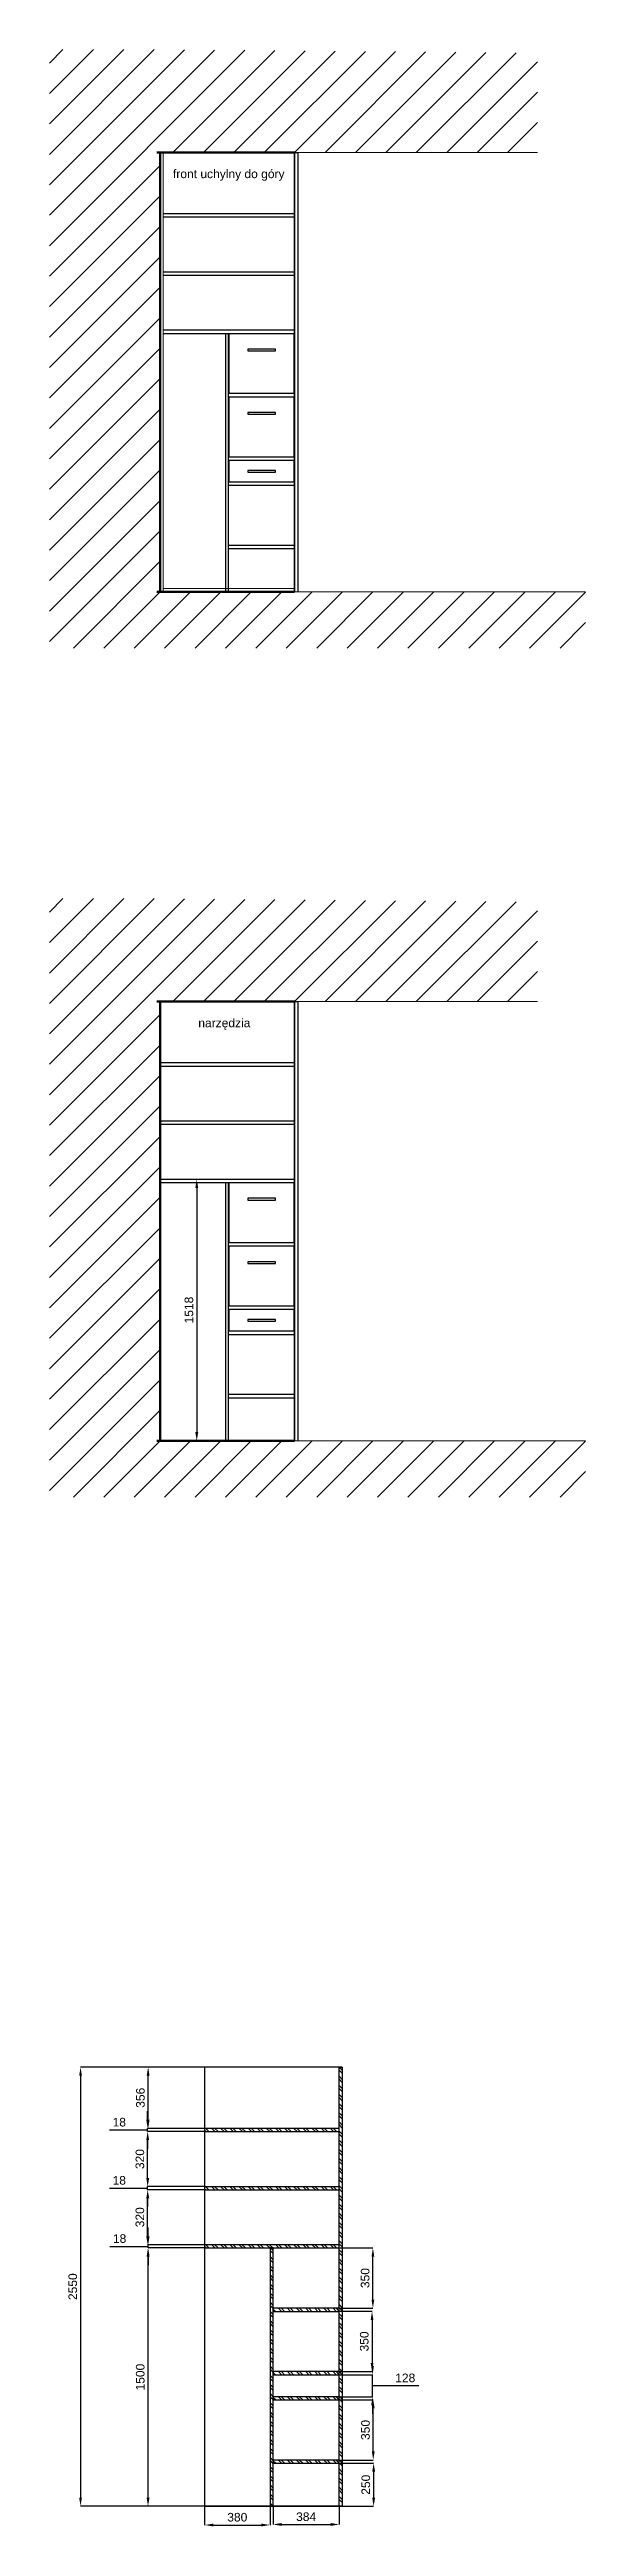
# Model space of a CAD drawing. Header units: inches. Extents: x -642 to 2473, y -6304 to 8079.
import ezdxf

# ---------------------------------------------------------------- set-up
doc = ezdxf.new("R2010")
doc.units = ezdxf.units.IN
doc.header["$MEASUREMENT"] = 0
doc.layers.add('Fronty', color=5, linetype='Continuous', lineweight=18)
doc.layers.add('Wymiar', color=1, linetype='Continuous', lineweight=18)
doc.styles.get("Standard").update_dxf_attribs({"font": 'arial.ttf'})
doc.dimstyles.new('500', dxfattribs={"dimtxt": 50, "dimasz": 50, "dimexe": 0.18, "dimexo": 0.0625, "dimgap": 0.2, "dimtad": 3, "dimtoh": 1, "dimlfac": -1, "dimtxsty": 'Standard', "dimcen": 0.09, "dimadec": 0, "dimazin": 0, "dimtfac": 1, "dimtdec": 4, "dimtofl": 0, "dimtmove": 1, "dimatfit": 3, "dimfxl": 1, "dimtolj": 1, "dimarcsym": 0})
pattern_1 = [(135, (1041.28, -5849.367), (26.5165, 26.5165), []), (135, (1023.6, -5849.367), (26.5165, 26.5165), [])]

# ---------------------------------------------------------------- blocks, each defined once
blk = doc.blocks.new('*D42')
at = {"layer": 'Defpoints', "color": 0}
for p in [(-70, -4687), (261, -4687), (1050, -6187)]:
    blk.add_point(p, dxfattribs=at)
at = {"layer": 'Wymiar', "color": 0, "lineweight": -2}
for p, q in [((261, -4687), (-70, -4687)), ((-70, -6137), (-70, -4737)), ((1050, -6187), (-70, -6187))]:
    blk.add_line(p, q, dxfattribs=at)
at = {"layer": 'Wymiar', "color": 0}
for points in [[(-61, -4737), (-78, -4737), (-70, -4687)], [(-78, -6137), (-61, -6137), (-70, -6187)]]:
    blk.add_solid(points, dxfattribs=at)
at = {"layer": 'Wymiar', "color": 0, "insert": (-115, -5437), "char_height": 50, "attachment_point": 5, "rotation": 90}
blk.add_mtext('\\A1;1500', dxfattribs=at)
blk = doc.blocks.new('*D44')
at = {"layer": 'Defpoints', "color": 0}
for p in [(-72, -4349), (259, -4349), (259, -4669)]:
    blk.add_point(p, dxfattribs=at)
at = {"layer": 'Wymiar', "color": 0, "lineweight": -2}
for p, q in [((259, -4349), (-72, -4349)), ((-72, -4619), (-72, -4399)), ((259, -4669), (-72, -4669))]:
    blk.add_line(p, q, dxfattribs=at)
at = {"layer": 'Wymiar', "color": 0}
for points in [[(-63, -4399), (-80, -4399), (-72, -4349)], [(-80, -4619), (-63, -4619), (-72, -4669)]]:
    blk.add_solid(points, dxfattribs=at)
at = {"layer": 'Wymiar', "color": 0, "insert": (-117, -4509), "char_height": 50, "attachment_point": 5, "rotation": 90}
blk.add_mtext('\\A1;320', dxfattribs=at)
blk = doc.blocks.new('*D45')
at = {"layer": 'Defpoints', "color": 0}
for p in [(-72, -4331), (259, -4331), (259, -4349)]:
    blk.add_point(p, dxfattribs=at)
at = {"layer": 'Wymiar', "color": 0, "lineweight": -2}
for p, q in [((-72, -4281), (-72, -4231)), ((-293, -4340), (-182, -4340)), ((-182, -4340), (-72, -4340)), ((259, -4331), (-72, -4331)), ((-72, -4349), (-72, -4331)), ((259, -4349), (-72, -4349)), ((-72, -4399), (-72, -4449))]:
    blk.add_line(p, q, dxfattribs=at)
at = {"layer": 'Wymiar', "color": 0}
for points in [[(-80, -4281), (-63, -4281), (-72, -4331)], [(-63, -4399), (-80, -4399), (-72, -4349)]]:
    blk.add_solid(points, dxfattribs=at)
at = {"layer": 'Wymiar', "color": 0, "insert": (-237, -4295), "char_height": 50, "attachment_point": 5}
blk.add_mtext('\\A1;18', dxfattribs=at)
blk = doc.blocks.new('*D46')
at = {"layer": 'Defpoints', "color": 0}
for p in [(-72, -4011), (259, -4011), (259, -4331)]:
    blk.add_point(p, dxfattribs=at)
at = {"layer": 'Wymiar', "color": 0, "lineweight": -2}
for p, q in [((259, -4011), (-72, -4011)), ((-72, -4281), (-72, -4061)), ((259, -4331), (-72, -4331))]:
    blk.add_line(p, q, dxfattribs=at)
at = {"layer": 'Wymiar', "color": 0}
for points in [[(-63, -4061), (-80, -4061), (-72, -4011)], [(-80, -4281), (-63, -4281), (-72, -4331)]]:
    blk.add_solid(points, dxfattribs=at)
at = {"layer": 'Wymiar', "color": 0, "insert": (-117, -4171), "char_height": 50, "attachment_point": 5, "rotation": 90}
blk.add_mtext('\\A1;320', dxfattribs=at)
blk = doc.blocks.new('*D47')
at = {"layer": 'Defpoints', "color": 0}
for p in [(-72, -3993), (259, -3993), (259, -4011)]:
    blk.add_point(p, dxfattribs=at)
at = {"layer": 'Wymiar', "color": 0, "lineweight": -2}
for p, q in [((-293, -4002), (-182, -4002)), ((-182, -4002), (-72, -4002)), ((-72, -3943), (-72, -3893)), ((259, -3993), (-72, -3993)), ((-72, -4011), (-72, -3993)), ((259, -4011), (-72, -4011)), ((-72, -4061), (-72, -4111))]:
    blk.add_line(p, q, dxfattribs=at)
at = {"layer": 'Wymiar', "color": 0}
for points in [[(-80, -3943), (-63, -3943), (-72, -3993)], [(-63, -4061), (-80, -4061), (-72, -4011)]]:
    blk.add_solid(points, dxfattribs=at)
at = {"layer": 'Wymiar', "color": 0, "insert": (-237, -3957), "char_height": 50, "attachment_point": 5}
blk.add_mtext('\\A1;18', dxfattribs=at)
blk = doc.blocks.new('*D48')
at = {"layer": 'Defpoints', "color": 0}
for p in [(-69, -3637), (252, -3637), (259, -3993)]:
    blk.add_point(p, dxfattribs=at)
at = {"layer": 'Wymiar', "color": 0, "lineweight": -2}
for p, q in [((252, -3637), (-70, -3637)), ((-69, -3943), (-69, -3687)), ((259, -3993), (-70, -3993))]:
    blk.add_line(p, q, dxfattribs=at)
at = {"layer": 'Wymiar', "color": 0}
for points in [[(-61, -3687), (-78, -3687), (-69, -3637)], [(-78, -3943), (-61, -3943), (-69, -3993)]]:
    blk.add_solid(points, dxfattribs=at)
at = {"layer": 'Wymiar', "color": 0, "insert": (-114, -3815), "char_height": 50, "attachment_point": 5, "rotation": 90}
blk.add_mtext('\\A1;356', dxfattribs=at)
blk = doc.blocks.new('*D49')
at = {"layer": 'Defpoints', "color": 0}
for p in [(-69, -4669), (261, -4669), (261, -4687)]:
    blk.add_point(p, dxfattribs=at)
at = {"layer": 'Wymiar', "color": 0, "lineweight": -2}
for p, q in [((-69, -4619), (-69, -4569)), ((-291, -4678), (-180, -4678)), ((-180, -4678), (-69, -4678)), ((261, -4669), (-70, -4669)), ((261, -4687), (-70, -4687)), ((-69, -4687), (-69, -4669)), ((-69, -4737), (-69, -4787))]:
    blk.add_line(p, q, dxfattribs=at)
at = {"layer": 'Wymiar', "color": 0}
for points in [[(-78, -4619), (-61, -4619), (-69, -4669)], [(-61, -4737), (-78, -4737), (-69, -4687)]]:
    blk.add_solid(points, dxfattribs=at)
at = {"layer": 'Wymiar', "color": 0, "insert": (-235, -4633), "char_height": 50, "attachment_point": 5}
blk.add_mtext('\\A1;18', dxfattribs=at)
blk = doc.blocks.new('*D51')
at = {"layer": 'Defpoints', "color": 0}
for p in [(1041, -5423), (1235, -5423), (1041, -5551)]:
    blk.add_point(p, dxfattribs=at)
at = {"layer": 'Wymiar', "color": 0, "lineweight": -2}
for p, q in [((1041, -5423), (1235, -5423)), ((1235, -5373), (1235, -5323)), ((1235, -5551), (1235, -5423)), ((1041, -5551), (1235, -5551)), ((1345, -5487), (1235, -5487)), ((1235, -5601), (1235, -5651)), ((1504, -5487), (1345, -5487))]:
    blk.add_line(p, q, dxfattribs=at)
at = {"layer": 'Wymiar', "color": 0}
for points in [[(1227, -5373), (1243, -5373), (1235, -5423)], [(1243, -5601), (1227, -5601), (1235, -5551)]]:
    blk.add_solid(points, dxfattribs=at)
at = {"layer": 'Wymiar', "color": 0, "insert": (1425, -5442), "char_height": 50, "attachment_point": 5}
blk.add_mtext('\\A1;128', dxfattribs=at)
blk = doc.blocks.new('*D53')
at = {"layer": 'Defpoints', "color": 0}
for p in [(1041, -4687), (1237, -4687), (1043, -5037)]:
    blk.add_point(p, dxfattribs=at)
at = {"layer": 'Wymiar', "color": 0, "lineweight": -2}
for p, q in [((1041, -4687), (1237, -4687)), ((1237, -4987), (1237, -4737)), ((1043, -5037), (1237, -5037))]:
    blk.add_line(p, q, dxfattribs=at)
at = {"layer": 'Wymiar', "color": 0}
for points in [[(1245, -4737), (1229, -4737), (1237, -4687)], [(1229, -4987), (1245, -4987), (1237, -5037)]]:
    blk.add_solid(points, dxfattribs=at)
at = {"layer": 'Wymiar', "color": 0, "insert": (1192, -4862), "char_height": 50, "attachment_point": 5, "rotation": 90}
blk.add_mtext('\\A1;350', dxfattribs=at)
blk = doc.blocks.new('*D55')
at = {"layer": 'Defpoints', "color": 0}
for p in [(657, -6187), (1041, -6187), (1041, -6293)]:
    blk.add_point(p, dxfattribs=at)
at = {"layer": 'Wymiar', "color": 0, "lineweight": -2}
for p, q in [((657, -6187), (657, -6293)), ((707, -6293), (991, -6293)), ((1041, -6187), (1041, -6293))]:
    blk.add_line(p, q, dxfattribs=at)
at = {"layer": 'Wymiar', "color": 0}
for points in [[(707, -6284), (707, -6301), (657, -6293)], [(991, -6301), (991, -6284), (1041, -6293)]]:
    blk.add_solid(points, dxfattribs=at)
at = {"layer": 'Wymiar', "color": 0, "insert": (849, -6248), "char_height": 50, "attachment_point": 5}
blk.add_mtext('\\A1;384', dxfattribs=at)
blk = doc.blocks.new('*D56')
at = {"layer": 'Defpoints', "color": 0}
for p in [(259, -3637), (-462, -6187), (259, -6187)]:
    blk.add_point(p, dxfattribs=at)
at = {"layer": 'Wymiar', "color": 0, "lineweight": -2}
for p, q in [((259, -3637), (-462, -3637)), ((-462, -3687), (-462, -6137)), ((259, -6187), (-462, -6187))]:
    blk.add_line(p, q, dxfattribs=at)
at = {"layer": 'Wymiar', "color": 0}
for points in [[(-454, -3687), (-470, -3687), (-462, -3637)], [(-470, -6137), (-454, -6137), (-462, -6187)]]:
    blk.add_solid(points, dxfattribs=at)
at = {"layer": 'Wymiar', "color": 0, "insert": (-507, -4912), "char_height": 50, "attachment_point": 5, "rotation": 90}
blk.add_mtext('\\A1;2550', dxfattribs=at)
blk = doc.blocks.new('*D57')
at = {"layer": 'Defpoints', "color": 0}
for p in [(259, -6187), (639, -6187), (639, -6296)]:
    blk.add_point(p, dxfattribs=at)
at = {"layer": 'Wymiar', "color": 0, "lineweight": -2}
for p, q in [((259, -6187), (259, -6296)), ((309, -6296), (589, -6296)), ((639, -6187), (639, -6296))]:
    blk.add_line(p, q, dxfattribs=at)
at = {"layer": 'Wymiar', "color": 0}
for points in [[(309, -6288), (309, -6304), (259, -6296)], [(589, -6304), (589, -6288), (639, -6296)]]:
    blk.add_solid(points, dxfattribs=at)
at = {"layer": 'Wymiar', "color": 0, "insert": (449, -6251), "char_height": 50, "attachment_point": 5}
blk.add_mtext('\\A1;380', dxfattribs=at)
blk = doc.blocks.new('*D58')
at = {"layer": 'Defpoints', "color": 0}
for p in [(1041, -5055), (1041, -5405), (1232, -5405)]:
    blk.add_point(p, dxfattribs=at)
at = {"layer": 'Wymiar', "color": 0, "lineweight": -2}
for p, q in [((1041, -5055), (1232, -5055)), ((1232, -5105), (1232, -5355)), ((1041, -5405), (1232, -5405))]:
    blk.add_line(p, q, dxfattribs=at)
at = {"layer": 'Wymiar', "color": 0}
for points in [[(1240, -5105), (1224, -5105), (1232, -5055)], [(1224, -5355), (1240, -5355), (1232, -5405)]]:
    blk.add_solid(points, dxfattribs=at)
at = {"layer": 'Wymiar', "color": 0, "insert": (1187, -5230), "char_height": 50, "attachment_point": 5, "rotation": 90}
blk.add_mtext('\\A1;350', dxfattribs=at)
blk = doc.blocks.new('*D59')
at = {"layer": 'Defpoints', "color": 0}
for p in [(1041, -5569), (1239, -5569), (1041, -5919)]:
    blk.add_point(p, dxfattribs=at)
at = {"layer": 'Wymiar', "color": 0, "lineweight": -2}
for p, q in [((1041, -5569), (1239, -5569)), ((1239, -5869), (1239, -5619)), ((1041, -5919), (1239, -5919))]:
    blk.add_line(p, q, dxfattribs=at)
at = {"layer": 'Wymiar', "color": 0}
for points in [[(1247, -5619), (1231, -5619), (1239, -5569)], [(1231, -5869), (1247, -5869), (1239, -5919)]]:
    blk.add_solid(points, dxfattribs=at)
at = {"layer": 'Wymiar', "color": 0, "insert": (1194, -5744), "char_height": 50, "attachment_point": 5, "rotation": 90}
blk.add_mtext('\\A1;350', dxfattribs=at)
blk = doc.blocks.new('*D60')
at = {"layer": 'Defpoints', "color": 0}
for p in [(1041, -5937), (1041, -6187), (1241, -6187)]:
    blk.add_point(p, dxfattribs=at)
at = {"layer": 'Wymiar', "color": 0, "lineweight": -2}
for p, q in [((1041, -5937), (1241, -5937)), ((1241, -5987), (1241, -6137)), ((1041, -6187), (1241, -6187))]:
    blk.add_line(p, q, dxfattribs=at)
at = {"layer": 'Wymiar', "color": 0}
for points in [[(1250, -5987), (1233, -5987), (1241, -5937)], [(1233, -6137), (1250, -6137), (1241, -6187)]]:
    blk.add_solid(points, dxfattribs=at)
at = {"layer": 'Wymiar', "color": 0, "insert": (1196, -6062), "char_height": 50, "attachment_point": 5, "rotation": 90}
blk.add_mtext('\\A1;250', dxfattribs=at)
blk = doc.blocks.new('*D61')
at = {"layer": 'Defpoints', "color": 0}
for p in [(391, 1518), (213, 0), (398, 0)]:
    blk.add_point(p, dxfattribs=at)
at = {"layer": 'Fronty', "color": 0, "lineweight": -2}
for p, q in [((391, 1518), (213, 1518)), ((213, 1468), (213, 50)), ((398, 0), (213, 0))]:
    blk.add_line(p, q, dxfattribs=at)
at = {"layer": 'Fronty', "color": 0}
for points in [[(222, 1468), (205, 1468), (213, 1518)], [(205, 50), (222, 50), (213, 0)]]:
    blk.add_solid(points, dxfattribs=at)
at = {"layer": 'Fronty', "color": 0, "insert": (168, 759), "char_height": 50, "attachment_point": 5, "rotation": 90}
blk.add_mtext('\\A1;1518', dxfattribs=at)

msp = doc.modelspace()

# ---------------------------------------------------------------- hatches: boundary and pattern name
h = msp.add_hatch()
h.set_pattern_fill('ANSI32', color=256, scale=100, angle=180, style=0)
h.set_pattern_definition([(135, (1841.404, -6187.367), (26.5165, 26.5165), []), (135, (1823.726, -6187.367), (26.5165, 26.5165), [])])
h.paths.add_polyline_path([(1041.404, -6187.367), (1041.404, -3637.367), (1059.341, -3637.367), (1059.341, -6187.367)])
h = msp.add_hatch()
h.set_pattern_fill('ANSI32', color=256, scale=100, angle=180, style=0)
h.set_pattern_definition([(135, (1041.28, -5511.367), (26.5165, 26.5165), []), (135, (1023.6, -5511.367), (26.5165, 26.5165), [])])
h.paths.add_polyline_path([(1041.279, -4011.367), (1041.279, -3993.367), (259.279, -3993.367), (259.279, -4011.367)])
h = msp.add_hatch()
h.set_pattern_fill('ANSI32', color=256, scale=100, angle=180, style=0)
h.set_pattern_definition(pattern_1)
h.paths.add_polyline_path([(1041.279, -4349.367), (1041.279, -4331.367), (259.279, -4331.367), (259.279, -4349.367)])
h = msp.add_hatch()
h.set_pattern_fill('ANSI32', color=256, scale=100, angle=180, style=0)
h.set_pattern_definition(pattern_1)
h.paths.add_polyline_path([(1041.279, -4349.367), (1041.279, -4331.367), (259.279, -4331.367), (259.279, -4349.367)])
h = msp.add_hatch()
h.set_pattern_fill('ANSI32', color=256, scale=100, angle=180, style=0)
h.set_pattern_definition([(135, (1041.28, -6187.367), (26.5165, 26.5165), []), (135, (1023.6, -6187.367), (26.5165, 26.5165), [])])
h.paths.add_polyline_path([(1041.279, -4687.367), (1041.279, -4669.367), (259.279, -4669.367), (259.279, -4687.367)])
h = msp.add_hatch()
h.set_pattern_fill('ANSI32', color=256, scale=100, angle=180, style=0)
h.set_pattern_definition([(135, (1081.28, -6187.367), (26.5165, 26.5165), []), (135, (1063.6, -6187.367), (26.5165, 26.5165), [])])
h.paths.add_polyline_path([(657.216, -6187.367), (657.216, -4687.367), (639.216, -4687.367), (639.216, -6187.367)])
h = msp.add_hatch()
h.set_pattern_fill('ANSI32', color=256, scale=100, angle=180, style=0)
h.set_pattern_definition([(135, (1041.28, -5055.367), (26.5165, 26.5165), []), (135, (1023.6, -5055.367), (26.5165, 26.5165), [])])
h.paths.add_polyline_path([(1041.279, -5055.367), (1041.279, -5037.367), (657.216, -5037.367), (657.216, -5055.367)])
h = msp.add_hatch()
h.set_pattern_fill('ANSI32', color=256, scale=100, angle=180, style=0)
h.set_pattern_definition([(135, (1041.28, -5423.367), (26.5165, 26.5165), []), (135, (1023.6, -5423.367), (26.5165, 26.5165), [])])
h.paths.add_polyline_path([(1041.279, -5423.367), (1041.279, -5405.367), (657.216, -5405.367), (657.216, -5423.367)])
h = msp.add_hatch()
h.set_pattern_fill('ANSI32', color=256, scale=100, angle=180, style=0)
h.set_pattern_definition([(135, (1041.28, -5569.367), (26.5165, 26.5165), []), (135, (1023.6, -5569.367), (26.5165, 26.5165), [])])
h.paths.add_polyline_path([(1041.279, -5569.367), (1041.279, -5551.367), (657.216, -5551.367), (657.216, -5569.367)])
h = msp.add_hatch()
h.set_pattern_fill('ANSI32', color=256, scale=100, angle=180, style=0)
h.set_pattern_definition([(135, (1041.28, -5937.367), (26.5165, 26.5165), []), (135, (1023.6, -5937.367), (26.5165, 26.5165), [])])
h.paths.add_polyline_path([(1041.279, -5937.367), (1041.279, -5919.367), (657.216, -5919.367), (657.216, -5937.367)])
at = {"layer": 'Wymiar'}
h = msp.add_hatch(dxfattribs=at)
h.set_pattern_fill('ANSI31', color=256, scale=1000, style=0)
h.set_pattern_definition([(45, (0, 4930.46), (-88.3883, 88.3883), [])])
h.paths.add_polyline_path([(2193.755, 7480.456), (2193.755, 8059.221), (0, 8078.64), (-642.495, 8078.64), (-642.495, 4930.456), (-642.495, 4603.408), (2472.583, 4603.408), (2472.583, 4930.456), (800, 4930.456), (0, 4930.456), (0, 7480.456), (800, 7480.456)])
h = msp.add_hatch(dxfattribs=at)
h.set_pattern_fill('ANSI31', color=256, scale=1000, style=0)
h.paths.add_polyline_path([(2193.755, 2550), (2193.755, 3128.765), (0, 3148.184), (-642.495, 3148.184), (-642.495, 0), (-642.495, -327.048), (2472.583, -327.048), (2472.583, 0), (800, 0), (0, 0), (0, 2550), (800, 2550)])

# ---------------------------------------------------------------- linework, layer by layer
at = {"lineweight": 80}
for p, q in [((782.063, 7480.456), (-17.938, 7480.456)), ((0, 7480.456), (0, 4930.456)), ((-17.938, 4930.456), (782.063, 4930.456)), ((782.063, 2550), (-17.938, 2550)), ((0, 2550), (0, 0)), ((-17.938, 0), (782.063, 0))]:
    msp.add_line(p, q, dxfattribs=at)
for p, q in [((782.063, 7480.456), (782.063, 4930.456)), ((782.063, 4930.456), (782.063, 7480.456)), ((782.063, 7480.456), (800.063, 7480.456)), ((800.063, 7480.456), (800.063, 4930.456)), ((782, 7124.456), (18, 7124.456)), ((18, 7106.456), (782, 7106.456)), ((782, 7106.456), (782, 7124.456)), ((782, 6786.456), (18, 6786.456)), ((782, 6786.456), (18, 6786.456)), ((18, 6768.456), (782, 6768.456)), ((18, 6768.456), (782, 6768.456)), ((782, 6448.456), (18, 6448.456)), ((18, 6430.456), (782, 6430.456)), ((379.938, 6430.456), (379.938, 4930.456)), ((397.938, 4930.456), (397.938, 6430.456)), ((782, 6430.456), (782, 6448.456)), ((782, 6080.456), (397.938, 6080.456)), ((397.938, 6062.456), (782, 6062.456)), ((782, 5712.456), (397.938, 5712.456)), ((397.938, 5694.456), (782, 5694.456)), ((782, 5566.456), (397.938, 5566.456)), ((397.938, 5548.456), (782, 5548.456)), ((782, 5198.456), (397.938, 5198.456)), ((397.938, 5180.456), (782, 5180.456)), ((782.063, 2550), (782.063, 0)), ((782.063, 0), (782.063, 2550)), ((782.063, 2550), (800.063, 2550)), ((800.063, 2550), (800.063, 0)), ((782, 2194), (0, 2194)), ((0, 2176), (782, 2176)), ((782, 2176), (782, 2194)), ((782, 1856), (0, 1856)), ((782, 1856), (0, 1856)), ((0, 1838), (782, 1838)), ((0, 1838), (782, 1838)), ((782, 1518), (0, 1518)), ((0, 1500), (782, 1500)), ((379.938, 1500), (379.938, 0)), ((397.938, 0), (397.938, 1500)), ((782, 1500), (782, 1518)), ((782, 1150), (397.938, 1150)), ((397.938, 1132), (782, 1132)), ((782, 782), (397.938, 782)), ((397.938, 764), (782, 764)), ((782, 636), (397.938, 636)), ((397.938, 618), (782, 618)), ((782, 268), (397.938, 268)), ((397.938, 250), (782, 250)), ((259.435, -6187.367), (259.435, -3637.367)), ((1059.341, -3637.367), (259.435, -3637.367)), ((259.435, -6187.367), (1059.341, -6187.367))]:
    msp.add_line(p, q)
for points in [[(780, 6082.456), (780, 6428.456), (400, 6428.456), (400, 6082.456)], [(670, 6328.456), (670, 6338.456), (510, 6338.456), (510, 6328.456)], [(780, 5714.456), (780, 6060.456), (400, 6060.456), (400, 5714.456)], [(670, 5960.456), (670, 5970.456), (510, 5970.456), (510, 5960.456)], [(779.969, 5568.456), (780, 5692.456), (400, 5692.456), (399.969, 5568.456)], [(670, 5624.774), (670, 5634.774), (510, 5634.774), (510, 5624.774)], [(780, 1152), (780, 1498), (400, 1498), (400, 1152)], [(670, 1398), (670, 1408), (510, 1408), (510, 1398)], [(780, 784), (780, 1130), (400, 1130), (400, 784)], [(670, 1030), (670, 1040), (510, 1040), (510, 1030)], [(779.969, 638), (780, 762), (400, 762), (399.969, 638)], [(670, 694.318), (670, 704.318), (510, 704.318), (510, 694.318)], [(1041.341, -6187.367), (1041.341, -3637.367), (1059.341, -3637.367), (1059.341, -6187.367)], [(1041.279, -4011.367), (1041.279, -3993.367), (259.279, -3993.367), (259.279, -4011.367)], [(1041.279, -4349.367), (1041.279, -4331.367), (259.279, -4331.367), (259.279, -4349.367)], [(1041.279, -4349.367), (1041.279, -4331.367), (259.279, -4331.367), (259.279, -4349.367)], [(1041.279, -4687.367), (1041.279, -4669.367), (259.279, -4669.367), (259.279, -4687.367)], [(657.216, -6187.367), (657.216, -4687.367), (639.216, -4687.367), (639.216, -6187.367)], [(1041.279, -5055.367), (1041.279, -5037.367), (657.216, -5037.367), (657.216, -5055.367)], [(1041.279, -5423.367), (1041.279, -5405.367), (657.216, -5405.367), (657.216, -5423.367)], [(1041.279, -5569.367), (1041.279, -5551.367), (657.216, -5551.367), (657.216, -5569.367)], [(1041.279, -5937.367), (1041.279, -5919.367), (657.216, -5919.367), (657.216, -5937.367)]]:
    msp.add_lwpolyline(points, close=True)
at = {"layer": 'Fronty'}
for points in [[(0, 4930.456), (0, 7480.456), (18, 7480.456), (18, 4930.456)], [(18, 7480.456), (18, 7124.456), (782, 7124.456), (782, 7480.456)], [(782.063, 4930.456), (782.063, 7480.456), (800.063, 7480.456), (800.063, 4930.456)], [(18, 7106.456), (18, 7124.456), (782, 7124.456), (782, 7106.456)], [(18, 4930.456), (18, 4948.456), (782, 4948.456), (782, 4930.456)]]:
    msp.add_lwpolyline(points, close=True, dxfattribs=at)
at = {"layer": 'Wymiar'}
for p, q in [((2193.755, 7480.456), (0, 7480.456)), ((2472.583, 4930.456), (0, 4930.456)), ((2193.755, 2550), (0, 2550)), ((2472.583, 0), (0, 0))]:
    msp.add_line(p, q, dxfattribs=at)

# ---------------------------------------------------------------- texts
at = {"layer": 'Wymiar', "char_height": 50, "attachment_point": 1}
for s, insert, width in [('{front uchylny do góry}', (75.189, 7381.757), 661.15806), ('{narzędzia}', (222.341, 2451.301), 373.82772)]:
    msp.add_mtext(s, dxfattribs=dict(at, insert=insert, width=width))

# ---------------------------------------------------------------- dimensions: what is measured, and where the dimension line sits
at = {"layer": 'Fronty'}
dim = msp.add_linear_dim(base=(213.454, 0), p1=(391, 1518), p2=(397.938, 0), angle=90, dimstyle='500', override={"dimgap": 20, "dimlfac": 1}, dxfattribs=at)
dim.commit()
dim.dimension.update_dxf_attribs({"geometry": '*D61', "text_midpoint": (168.454, 759)})
at = {"layer": 'Wymiar'}
for base, p1, p2, override, picture, middle in [((-461.898, -6187.367), (259.435, -3637.367), (259.435, -6187.367), {"dimgap": 20, "dimlfac": 1}, '*D56', (-506.898, -4912.367)), ((-69.498, -3637.367), (259.279, -3993.367), (252.31, -3637.367), {"dimgap": 20}, '*D48', (-114.498, -3815.367)), ((-71.592, -3993.367), (259.279, -4011.367), (259.279, -3993.367), {"dimgap": 20}, '*D47', (-201.772, -3957.367)), ((-71.592, -4011.367), (259.279, -4331.367), (259.279, -4011.367), {"dimgap": 20}, '*D46', (-116.592, -4171.367)), ((-71.592, -4331.367), (259.279, -4349.367), (259.279, -4331.367), {"dimgap": 20}, '*D45', (-201.772, -4295.367)), ((-71.592, -4349.367), (259.279, -4669.367), (259.279, -4349.367), {"dimgap": 20}, '*D44', (-116.592, -4509.367)), ((-69.498, -4669.367), (261.373, -4687.367), (261.373, -4669.367), {"dimgap": 20}, '*D49', (-199.678, -4633.367)), ((-69.678, -4687.367), (1050.341, -6187.367), (261.373, -4687.367), {"dimgap": 20, "dimlfac": 1}, '*D42', (-114.678, -5437.367)), ((1237.037, -4687.367), (1043.373, -5037.367), (1041.279, -4687.367), {"dimgap": 20}, '*D53', (1192.037, -4862.367)), ((1231.943, -5405.367), (1041.279, -5055.367), (1041.279, -5405.367), {"dimgap": 20, "dimlfac": 1}, '*D58', (1186.943, -5230.367)), ((1234.943, -5423.367), (1041.279, -5551.367), (1041.279, -5423.367), {"dimgap": 20}, '*D51', (1365.123, -5442.367)), ((1239.11, -5569.367), (1041.341, -5919.367), (1041.279, -5569.367), {"dimgap": 20, "dimlfac": 1}, '*D59', (1194.11, -5744.367)), ((1241.265, -6187.367), (1041.279, -5937.367), (1041.341, -6187.367), {"dimgap": 20, "dimlfac": 1}, '*D60', (1196.265, -6062.367))]:
    dim = msp.add_linear_dim(base=base, p1=p1, p2=p2, angle=90, dimstyle='500', override=override, dxfattribs=at)
    dim.commit()
    dim.dimension.update_dxf_attribs({"geometry": picture, "text_midpoint": middle})
for base, p1, p2, picture, middle in [((639.216, -6296.038), (259.435, -6187.367), (639.216, -6187.367), '*D57', (449.326, -6251.038)), ((1041.341, -6292.801), (657.216, -6187.367), (1041.341, -6187.367), '*D55', (849.279, -6247.801))]:
    dim = msp.add_linear_dim(base=base, p1=p1, p2=p2, dimstyle='500', override={"dimgap": 20, "dimdec": 0, "dimlfac": 1}, dxfattribs=at)
    dim.commit()
    dim.dimension.update_dxf_attribs({"geometry": picture, "text_midpoint": middle})

doc.saveas('drawing.dxf')
